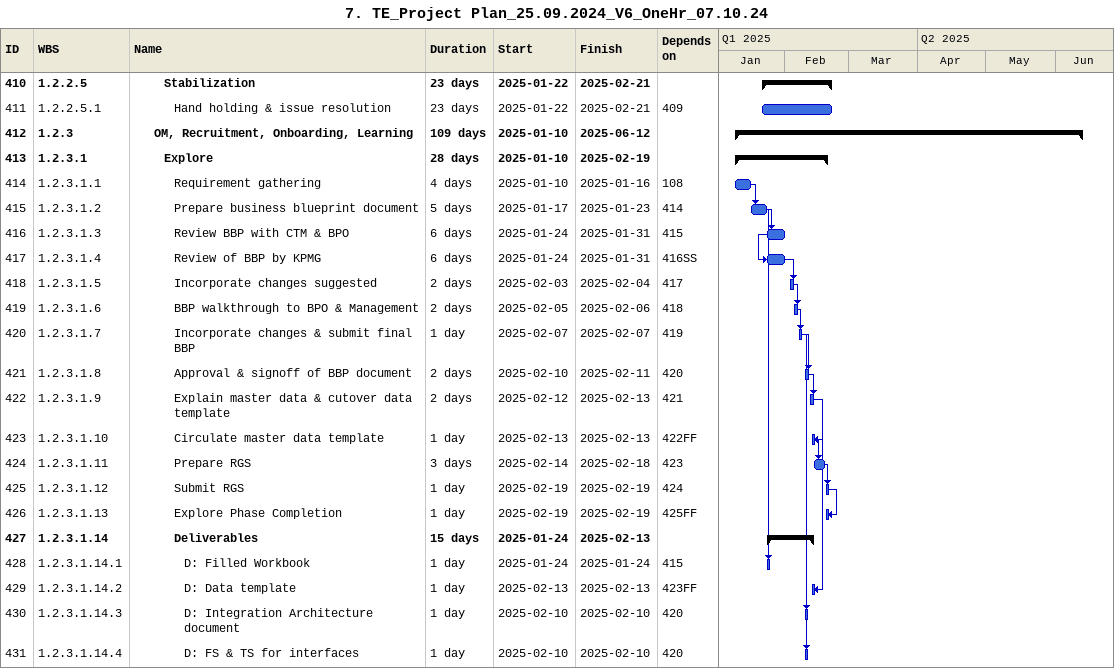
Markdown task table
7. TE_Project Plan_25.09.2024_V6_OneHr_07.10.24

| ID | WBS | Task | Duration | Start | Finish | Predecessors |
|---|---|---|---|---|---|---|
| 410 | 1.2.2.5 | **Stabilization** | 23d | 2025-01-22 | 2025-02-21 |  |
| 411 | 1.2.2.5.1 | Hand holding & issue resolution | 23d | 2025-01-22 | 2025-02-21 | 409 |
| 412 | 1.2.3 | **OM, Recruitment, Onboarding, Learning** | 109d | 2025-01-10 | 2025-06-12 |  |
| 413 | 1.2.3.1 | **Explore** | 28d | 2025-01-10 | 2025-02-19 |  |
| 414 | 1.2.3.1.1 | Requirement gathering | 4d | 2025-01-10 | 2025-01-16 | 108 |
| 415 | 1.2.3.1.2 | Prepare business blueprint document | 5d | 2025-01-17 | 2025-01-23 | 414 |
| 416 | 1.2.3.1.3 | Review BBP with CTM & BPO | 6d | 2025-01-24 | 2025-01-31 | 415 |
| 417 | 1.2.3.1.4 | Review of BBP by KPMG | 6d | 2025-01-24 | 2025-01-31 | 416SS |
| 418 | 1.2.3.1.5 | Incorporate changes suggested | 2d | 2025-02-03 | 2025-02-04 | 417 |
| 419 | 1.2.3.1.6 | BBP walkthrough to BPO & Management | 2d | 2025-02-05 | 2025-02-06 | 418 |
| 420 | 1.2.3.1.7 | Incorporate changes & submit final BBP | 1d | 2025-02-07 | 2025-02-07 | 419 |
| 421 | 1.2.3.1.8 | Approval & signoff of BBP document | 2d | 2025-02-10 | 2025-02-11 | 420 |
| 422 | 1.2.3.1.9 | Explain master data & cutover data template | 2d | 2025-02-12 | 2025-02-13 | 421 |
| 423 | 1.2.3.1.10 | Circulate master data template | 1d | 2025-02-13 | 2025-02-13 | 422FF |
| 424 | 1.2.3.1.11 | Prepare RGS | 3d | 2025-02-14 | 2025-02-18 | 423 |
| 425 | 1.2.3.1.12 | Submit RGS | 1d | 2025-02-19 | 2025-02-19 | 424 |
| 426 | 1.2.3.1.13 | Explore Phase Completion | 1d | 2025-02-19 | 2025-02-19 | 425FF |
| 427 | 1.2.3.1.14 | **Deliverables** | 15d | 2025-01-24 | 2025-02-13 |  |
| 428 | 1.2.3.1.14.1 | D: Filled Workbook | 1d | 2025-01-24 | 2025-01-24 | 415 |
| 429 | 1.2.3.1.14.2 | D: Data template | 1d | 2025-02-13 | 2025-02-13 | 423FF |
| 430 | 1.2.3.1.14.3 | D: Integration Architecture document | 1d | 2025-02-10 | 2025-02-10 | 420 |
| 431 | 1.2.3.1.14.4 | D: FS & TS for interfaces | 1d | 2025-02-10 | 2025-02-10 | 420 |
